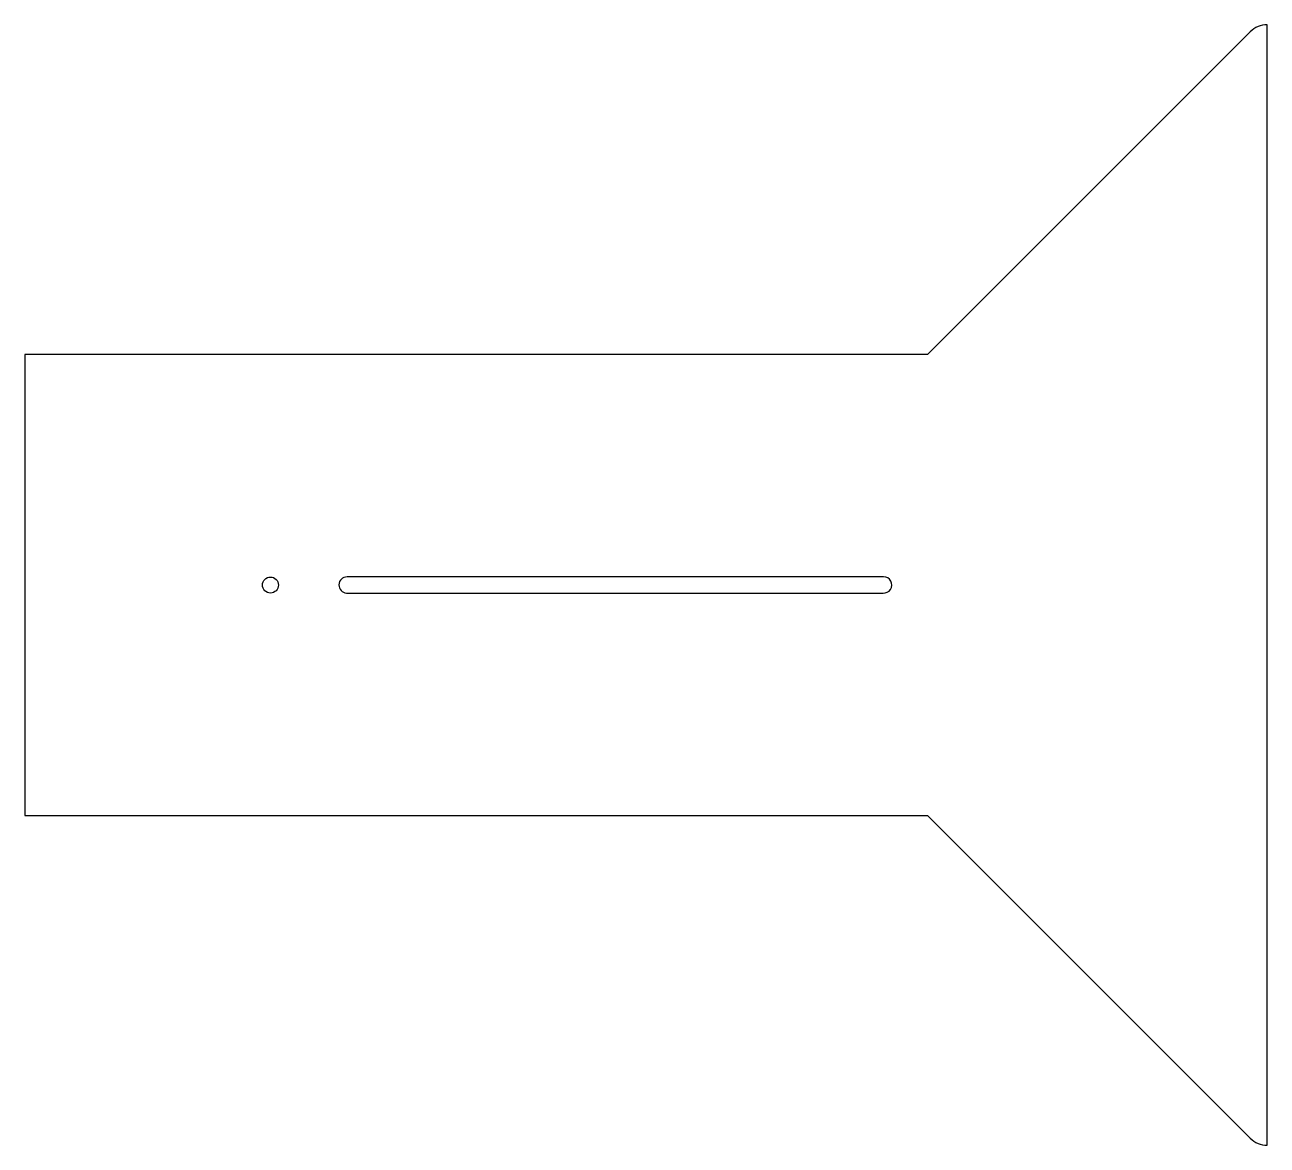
# Model space of a CAD drawing. Extents: x 22 to 832, y 870 to 1600.
import ezdxf

# ---------------------------------------------------------------- set-up
doc = ezdxf.new("R2010")
doc.units = 0
doc.layers.get('0').update_dxf_attribs({"linetype": 'CONTINUOUS'})

msp = doc.modelspace()

# ---------------------------------------------------------------- linework, layer by layer
for points in [[(22, 1084.78), (610.92, 1084.78), (821.45, 874.24, 0.202678), (832.44, 869.79), (832.44, 1600.22, 0.202678), (821.45, 1595.77), (610.92, 1385.22), (22, 1385.22)], [(231.86, 1229.7), (581.86, 1229.7, 1.034049), (582.22, 1240.32), (232.23, 1240.32), (232.19, 1240.32, 0.964585)]]:
    msp.add_lwpolyline(points, format="xyb", close=True)
msp.add_circle((182.22, 1235), 5.22)

doc.saveas('drawing.dxf')
